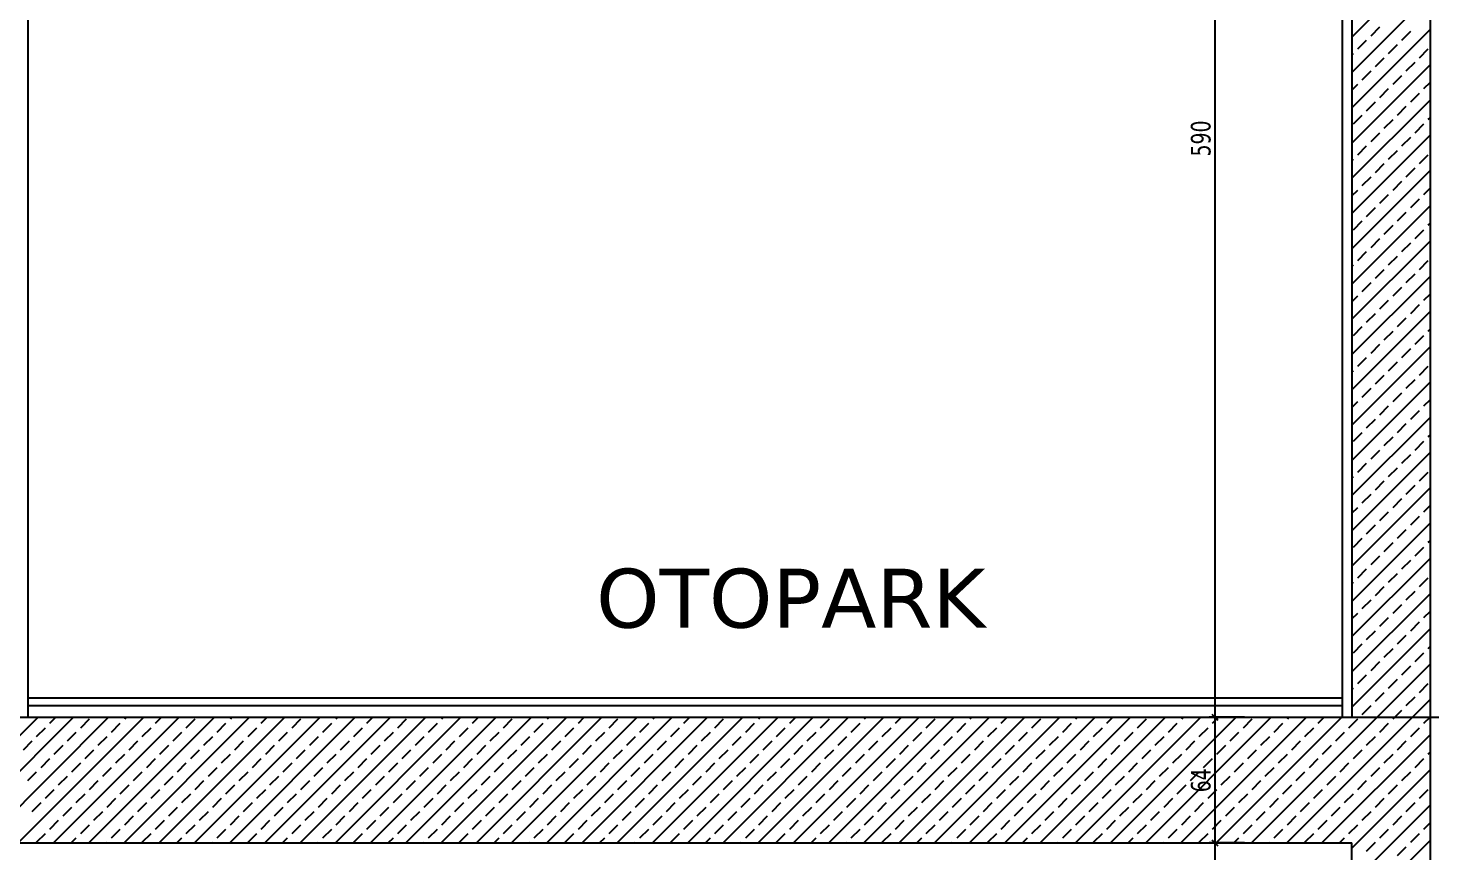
# Model space of a CAD drawing. Header units: millimetres. Extents: x 43168.9 to 43194.6, y -25545.1 to -25543.4.
# Drawn here: x 43182.7526 to 43182.8956, y -25544.6003 to -25544.5163 of the extents above; entities that cross this region are included whole.
import ezdxf
from ezdxf.enums import TextEntityAlignment as Align

# ---------------------------------------------------------------- set-up
doc = ezdxf.new("R2010")
doc.units = ezdxf.units.MM
doc.header["$LTSCALE"] = 200
doc.linetypes.add('kesit_$0$HIDDEN2', pattern=[0.1875, 0.125, -0.0625])
for name, color, linetype in [('kaplama-gnl_sgh', 30, 'Continuous'), ('kesit_$0$izd-alt_sgh', 8, 'kesit_$0$HIDDEN2'), ('kolon-b.a_sgh', 6, 'Continuous'), ('olcuic_sgh', 183, 'Continuous'), ('siva_sgh', 145, 'Continuous'), ('tarama-betonarme_sgh', 223, 'Continuous'), ('yazi-mahal_sgh', 12, 'Continuous')]:
    doc.layers.add(name, color=color, linetype=linetype)
doc.styles.add('dim', font='VERDANA.TTF', dxfattribs={"width": 0.7})
doc.styles.add('text1', font='VERDANA.TTF')

msp = doc.modelspace()

# ---------------------------------------------------------------- linework, layer by layer
at = {"color": 0, "linetype": 'ByBlock', "lineweight": -2}
for p, q in [((43182.87393, -25544.58686), (43182.87333, -25544.58626)), ((43182.87333, -25544.58626), (43182.87393, -25544.58686)), ((43182.87393, -25544.59966), (43182.87333, -25544.59906)), ((43182.87333, -25544.59906), (43182.87393, -25544.59966))]:
    msp.add_line(p, q, dxfattribs=at)
at = {"layer": 'kaplama-gnl_sgh'}
for p, q in [((43182.75264, -25544.58456), (43182.88659, -25544.58456)), ((43182.75264, -25544.58536), (43182.88659, -25544.58536))]:
    msp.add_line(p, q, dxfattribs=at)
at = {"layer": 'kesit_$0$izd-alt_sgh'}
msp.add_line((43181.05362, -25544.58656), (43183.01231, -25544.58656), dxfattribs=at)
at = {"layer": 'kolon-b.a_sgh'}
for p, q in [((43182.89559, -25544.78256), (43182.89559, -25544.46255)), ((43182.88759, -25544.46855), (43182.88759, -25544.58656)), ((43182.67564, -25544.58656), (43182.88759, -25544.58656)), ((43182.67564, -25544.59936), (43182.88759, -25544.59936)), ((43182.88759, -25544.74656), (43182.88759, -25544.59936))]:
    msp.add_line(p, q, dxfattribs=at)
at = {"layer": 'olcuic_sgh'}
for p, q in [((43182.87363, -25544.58681), (43182.87363, -25544.4683)), ((43182.87663, -25544.58656), (43182.87303, -25544.58656)), ((43182.87663, -25544.58656), (43182.87303, -25544.58656)), ((43182.87363, -25544.59961), (43182.87363, -25544.58631)), ((43182.87663, -25544.59936), (43182.87303, -25544.59936)), ((43182.87663, -25544.59936), (43182.87303, -25544.59936)), ((43182.87363, -25544.74681), (43182.87363, -25544.59911))]:
    msp.add_line(p, q, dxfattribs=at)
at = {"layer": 'siva_sgh'}
for p, q in [((43182.75264, -25544.58656), (43182.75264, -25544.46955)), ((43182.88659, -25544.46955), (43182.88659, -25544.58656))]:
    msp.add_line(p, q, dxfattribs=at)
at = {"layer": 'tarama-betonarme_sgh'}
for p, q in [((43182.88759, -25544.51727), (43182.89559, -25544.50927)), ((43182.88759, -25544.52087), (43182.89559, -25544.51286)), ((43182.88759, -25544.52446), (43182.89559, -25544.51646)), ((43182.88954, -25544.51712), (43182.89044, -25544.51622)), ((43182.89268, -25544.51757), (43182.89358, -25544.51667)), ((43182.88819, -25544.51847), (43182.88909, -25544.51757)), ((43182.89133, -25544.51892), (43182.89223, -25544.51802)), ((43182.89448, -25544.51937), (43182.89537, -25544.51847)), ((43182.88759, -25544.51907), (43182.88774, -25544.51892)), ((43182.88759, -25544.52805), (43182.89559, -25544.52005)), ((43182.88999, -25544.52027), (43182.89088, -25544.51937)), ((43182.89313, -25544.52071), (43182.89403, -25544.51982)), ((43182.88864, -25544.52161), (43182.88954, -25544.52071)), ((43182.89178, -25544.52206), (43182.89268, -25544.52116)), ((43182.88759, -25544.52266), (43182.88819, -25544.52206)), ((43182.89044, -25544.52341), (43182.89133, -25544.52251)), ((43182.89358, -25544.52386), (43182.89448, -25544.52296)), ((43182.89493, -25544.52251), (43182.89559, -25544.52185)), ((43182.88759, -25544.53164), (43182.89559, -25544.52364)), ((43182.88909, -25544.52476), (43182.88999, -25544.52386)), ((43182.89223, -25544.5252), (43182.89313, -25544.52431)), ((43182.88774, -25544.5261), (43182.88864, -25544.5252)), ((43182.89088, -25544.52655), (43182.89178, -25544.52565)), ((43182.89537, -25544.52565), (43182.89559, -25544.52544)), ((43182.88759, -25544.53524), (43182.89559, -25544.52723)), ((43182.88954, -25544.5279), (43182.89044, -25544.527)), ((43182.89403, -25544.527), (43182.89493, -25544.5261)), ((43182.88819, -25544.52925), (43182.88909, -25544.52835)), ((43182.89268, -25544.52835), (43182.89358, -25544.52745)), ((43182.88759, -25544.52985), (43182.88774, -25544.52969)), ((43182.89133, -25544.52969), (43182.89223, -25544.5288)), ((43182.89448, -25544.53014), (43182.89537, -25544.52925)), ((43182.88759, -25544.53883), (43182.89559, -25544.53083)), ((43182.88864, -25544.53239), (43182.88954, -25544.53149)), ((43182.88999, -25544.53104), (43182.89088, -25544.53014)), ((43182.89313, -25544.53149), (43182.89403, -25544.53059)), ((43182.88759, -25544.53344), (43182.88819, -25544.53284)), ((43182.89178, -25544.53284), (43182.89268, -25544.53194)), ((43182.89493, -25544.53329), (43182.89559, -25544.53262)), ((43182.88759, -25544.54242), (43182.89559, -25544.53442)), ((43182.89044, -25544.53419), (43182.89133, -25544.53329)), ((43182.89358, -25544.53463), (43182.89448, -25544.53374)), ((43182.88909, -25544.53553), (43182.88999, -25544.53463)), ((43182.89223, -25544.53598), (43182.89313, -25544.53508)), ((43182.88774, -25544.53688), (43182.88864, -25544.53598)), ((43182.89088, -25544.53733), (43182.89178, -25544.53643)), ((43182.89403, -25544.53778), (43182.89493, -25544.53688)), ((43182.89537, -25544.53643), (43182.89559, -25544.53621)), ((43182.88759, -25544.54601), (43182.89559, -25544.53801)), ((43182.88954, -25544.53868), (43182.89044, -25544.53778)), ((43182.89268, -25544.53912), (43182.89358, -25544.53823)), ((43182.88819, -25544.54002), (43182.88909, -25544.53912)), ((43182.89133, -25544.54047), (43182.89223, -25544.53957)), ((43182.89448, -25544.54092), (43182.89537, -25544.54002)), ((43182.88759, -25544.54062), (43182.88774, -25544.54047)), ((43182.88999, -25544.54182), (43182.89088, -25544.54092)), ((43182.89313, -25544.54227), (43182.89403, -25544.54137)), ((43182.88759, -25544.5496), (43182.89559, -25544.5416)), ((43182.88864, -25544.54317), (43182.88954, -25544.54227)), ((43182.89178, -25544.54361), (43182.89268, -25544.54272)), ((43182.88759, -25544.54422), (43182.88819, -25544.54361)), ((43182.89044, -25544.54496), (43182.89133, -25544.54406)), ((43182.89493, -25544.54406), (43182.89559, -25544.5434)), ((43182.88759, -25544.5532), (43182.89559, -25544.54519)), ((43182.88909, -25544.54631), (43182.88999, -25544.54541)), ((43182.89223, -25544.54676), (43182.89313, -25544.54586)), ((43182.89358, -25544.54541), (43182.89448, -25544.54451)), ((43182.88774, -25544.54766), (43182.88864, -25544.54676)), ((43182.89088, -25544.5481), (43182.89178, -25544.54721)), ((43182.89537, -25544.54721), (43182.89559, -25544.54699)), ((43182.88954, -25544.54945), (43182.89044, -25544.54855)), ((43182.89403, -25544.54855), (43182.89493, -25544.54766)), ((43182.88759, -25544.55679), (43182.89559, -25544.54879)), ((43182.88819, -25544.5508), (43182.88909, -25544.5499)), ((43182.89268, -25544.5499), (43182.89358, -25544.549)), ((43182.88759, -25544.5514), (43182.88774, -25544.55125)), ((43182.89133, -25544.55125), (43182.89223, -25544.55035)), ((43182.89448, -25544.5517), (43182.89537, -25544.5508)), ((43182.88759, -25544.56038), (43182.89559, -25544.55238)), ((43182.88999, -25544.55259), (43182.89088, -25544.5517)), ((43182.89313, -25544.55304), (43182.89403, -25544.55215)), ((43182.88759, -25544.55499), (43182.88819, -25544.55439)), ((43182.88864, -25544.55394), (43182.88954, -25544.55304)), ((43182.89178, -25544.55439), (43182.89268, -25544.55349)), ((43182.89493, -25544.55484), (43182.89559, -25544.55417)), ((43182.89044, -25544.55574), (43182.89133, -25544.55484)), ((43182.89358, -25544.55619), (43182.89448, -25544.55529)), ((43182.88759, -25544.56397), (43182.89559, -25544.55597)), ((43182.88909, -25544.55708), (43182.88999, -25544.55619)), ((43182.89223, -25544.55753), (43182.89313, -25544.55664)), ((43182.88774, -25544.55843), (43182.88864, -25544.55753)), ((43182.89088, -25544.55888), (43182.89178, -25544.55798)), ((43182.89403, -25544.55933), (43182.89493, -25544.55843)), ((43182.89537, -25544.55798), (43182.89559, -25544.55777)), ((43182.88759, -25544.56756), (43182.89559, -25544.55956)), ((43182.88954, -25544.56023), (43182.89044, -25544.55933)), ((43182.89268, -25544.56068), (43182.89358, -25544.55978)), ((43182.88819, -25544.56157), (43182.88909, -25544.56068)), ((43182.89133, -25544.56202), (43182.89223, -25544.56113)), ((43182.89448, -25544.56247), (43182.89537, -25544.56157)), ((43182.88759, -25544.56218), (43182.88774, -25544.56202)), ((43182.88999, -25544.56337), (43182.89088, -25544.56247)), ((43182.89313, -25544.56382), (43182.89403, -25544.56292)), ((43182.88759, -25544.57116), (43182.89559, -25544.56315)), ((43182.88864, -25544.56472), (43182.88954, -25544.56382)), ((43182.89178, -25544.56517), (43182.89268, -25544.56427)), ((43182.88759, -25544.56577), (43182.88819, -25544.56517)), ((43182.89044, -25544.56651), (43182.89133, -25544.56562)), ((43182.89493, -25544.56562), (43182.89559, -25544.56495)), ((43182.88759, -25544.57475), (43182.89559, -25544.56675)), ((43182.88909, -25544.56786), (43182.88999, -25544.56696)), ((43182.89358, -25544.56696), (43182.89448, -25544.56606)), ((43182.88774, -25544.56921), (43182.88864, -25544.56831)), ((43182.89223, -25544.56831), (43182.89313, -25544.56741)), ((43182.89537, -25544.56876), (43182.89559, -25544.56854)), ((43182.88954, -25544.571), (43182.89044, -25544.57011)), ((43182.89088, -25544.56966), (43182.89178, -25544.56876)), ((43182.89403, -25544.57011), (43182.89493, -25544.56921)), ((43182.88759, -25544.57834), (43182.89559, -25544.57034)), ((43182.88819, -25544.57235), (43182.88909, -25544.57145)), ((43182.89268, -25544.57145), (43182.89358, -25544.57056)), ((43182.88759, -25544.57295), (43182.88774, -25544.5728)), ((43182.89133, -25544.5728), (43182.89223, -25544.5719)), ((43182.89448, -25544.57325), (43182.89537, -25544.57235)), ((43182.88759, -25544.58193), (43182.89559, -25544.57393)), ((43182.88999, -25544.57415), (43182.89088, -25544.57325)), ((43182.89313, -25544.5746), (43182.89403, -25544.5737)), ((43182.88864, -25544.57549), (43182.88954, -25544.5746)), ((43182.89178, -25544.57594), (43182.89268, -25544.57505)), ((43182.89493, -25544.57639), (43182.89559, -25544.57573)), ((43182.88759, -25544.57654), (43182.88819, -25544.57594)), ((43182.89044, -25544.57729), (43182.89133, -25544.57639)), ((43182.89358, -25544.57774), (43182.89448, -25544.57684)), ((43182.88759, -25544.58552), (43182.89559, -25544.57752)), ((43182.88909, -25544.57864), (43182.88999, -25544.57774)), ((43182.89223, -25544.57909), (43182.89313, -25544.57819)), ((43182.88774, -25544.57998), (43182.88864, -25544.57909)), ((43182.89088, -25544.58043), (43182.89178, -25544.57954)), ((43182.89403, -25544.58088), (43182.89493, -25544.57998)), ((43182.89537, -25544.57954), (43182.89559, -25544.57932)), ((43182.87735, -25544.59936), (43182.89559, -25544.58111)), ((43182.88954, -25544.58178), (43182.89044, -25544.58088)), ((43182.89268, -25544.58223), (43182.89358, -25544.58133)), ((43182.88819, -25544.58313), (43182.88909, -25544.58223)), ((43182.89133, -25544.58358), (43182.89223, -25544.58268)), ((43182.88759, -25544.58373), (43182.88774, -25544.58358)), ((43182.88999, -25544.58492), (43182.89088, -25544.58403)), ((43182.89313, -25544.58537), (43182.89403, -25544.58447)), ((43182.89448, -25544.58403), (43182.89537, -25544.58313)), ((43182.88094, -25544.59936), (43182.89559, -25544.58471)), ((43182.88864, -25544.58627), (43182.88954, -25544.58537)), ((43182.89178, -25544.58672), (43182.89268, -25544.58582)), ((43182.74085, -25544.59936), (43182.75365, -25544.58656)), ((43182.74444, -25544.59936), (43182.75724, -25544.58656)), ((43182.74803, -25544.59936), (43182.76083, -25544.58656)), ((43182.75162, -25544.59936), (43182.76442, -25544.58656)), ((43182.75483, -25544.58717), (43182.75544, -25544.58656)), ((43182.75522, -25544.59936), (43182.76802, -25544.58656)), ((43182.75798, -25544.58762), (43182.75887, -25544.58672)), ((43182.75881, -25544.59936), (43182.77161, -25544.58656)), ((43182.76112, -25544.58807), (43182.76202, -25544.58717)), ((43182.7624, -25544.59936), (43182.7752, -25544.58656)), ((43182.76247, -25544.58672), (43182.76263, -25544.58656)), ((43182.76561, -25544.58717), (43182.76622, -25544.58656)), ((43182.76599, -25544.59936), (43182.77879, -25544.58656)), ((43182.76875, -25544.58762), (43182.76965, -25544.58672)), ((43182.76958, -25544.59936), (43182.78238, -25544.58656)), ((43182.7719, -25544.58807), (43182.77279, -25544.58717)), ((43182.77318, -25544.59936), (43182.78598, -25544.58656)), ((43182.77324, -25544.58672), (43182.7734, -25544.58656)), ((43182.77639, -25544.58717), (43182.777, -25544.58656)), ((43182.77677, -25544.59936), (43182.78957, -25544.58656)), ((43182.77953, -25544.58762), (43182.78043, -25544.58672)), ((43182.78036, -25544.59936), (43182.79316, -25544.58656)), ((43182.78267, -25544.58807), (43182.78357, -25544.58717)), ((43182.78395, -25544.59936), (43182.79675, -25544.58656)), ((43182.78402, -25544.58672), (43182.78418, -25544.58656)), ((43182.78716, -25544.58717), (43182.78777, -25544.58656)), ((43182.78754, -25544.59936), (43182.80034, -25544.58656)), ((43182.79031, -25544.58762), (43182.7912, -25544.58672)), ((43182.79114, -25544.59936), (43182.80394, -25544.58656)), ((43182.79345, -25544.58807), (43182.79435, -25544.58717)), ((43182.79473, -25544.59936), (43182.80753, -25544.58656)), ((43182.7948, -25544.58672), (43182.79496, -25544.58656)), ((43182.79794, -25544.58717), (43182.79855, -25544.58656)), ((43182.79832, -25544.59936), (43182.81112, -25544.58656)), ((43182.80108, -25544.58762), (43182.80198, -25544.58672)), ((43182.80191, -25544.59936), (43182.81471, -25544.58656)), ((43182.80422, -25544.58807), (43182.80512, -25544.58717)), ((43182.8055, -25544.59936), (43182.8183, -25544.58656)), ((43182.80557, -25544.58672), (43182.80573, -25544.58656)), ((43182.80872, -25544.58717), (43182.80932, -25544.58656)), ((43182.8091, -25544.59936), (43182.8219, -25544.58656)), ((43182.81186, -25544.58762), (43182.81276, -25544.58672)), ((43182.81269, -25544.59936), (43182.82549, -25544.58656)), ((43182.815, -25544.58807), (43182.8159, -25544.58717)), ((43182.81628, -25544.59936), (43182.82908, -25544.58656)), ((43182.81635, -25544.58672), (43182.81651, -25544.58656)), ((43182.81949, -25544.58717), (43182.8201, -25544.58656)), ((43182.81987, -25544.59936), (43182.83267, -25544.58656)), ((43182.82263, -25544.58762), (43182.82353, -25544.58672)), ((43182.82347, -25544.59936), (43182.83627, -25544.58656)), ((43182.82578, -25544.58807), (43182.82668, -25544.58717)), ((43182.82706, -25544.59936), (43182.83986, -25544.58656)), ((43182.82712, -25544.58672), (43182.82729, -25544.58656)), ((43182.83027, -25544.58717), (43182.83088, -25544.58656)), ((43182.83065, -25544.59936), (43182.84345, -25544.58656)), ((43182.83341, -25544.58762), (43182.83431, -25544.58672)), ((43182.83424, -25544.59936), (43182.84704, -25544.58656)), ((43182.83655, -25544.58807), (43182.83745, -25544.58717)), ((43182.83783, -25544.59936), (43182.85063, -25544.58656)), ((43182.8379, -25544.58672), (43182.83806, -25544.58656)), ((43182.84104, -25544.58717), (43182.84165, -25544.58656)), ((43182.84143, -25544.59936), (43182.85423, -25544.58656)), ((43182.84419, -25544.58762), (43182.84509, -25544.58672)), ((43182.84502, -25544.59936), (43182.85782, -25544.58656)), ((43182.84733, -25544.58807), (43182.84823, -25544.58717)), ((43182.84861, -25544.59936), (43182.86141, -25544.58656)), ((43182.84868, -25544.58672), (43182.84884, -25544.58656)), ((43182.85182, -25544.58717), (43182.85243, -25544.58656)), ((43182.8522, -25544.59936), (43182.865, -25544.58656)), ((43182.85496, -25544.58762), (43182.85586, -25544.58672)), ((43182.85579, -25544.59936), (43182.86859, -25544.58656)), ((43182.85811, -25544.58807), (43182.859, -25544.58717)), ((43182.85939, -25544.59936), (43182.87219, -25544.58656)), ((43182.85945, -25544.58672), (43182.85961, -25544.58656)), ((43182.8626, -25544.58717), (43182.86321, -25544.58656)), ((43182.86298, -25544.59936), (43182.87578, -25544.58656)), ((43182.86574, -25544.58762), (43182.86664, -25544.58672)), ((43182.86657, -25544.59936), (43182.87937, -25544.58656)), ((43182.86888, -25544.58807), (43182.86978, -25544.58717)), ((43182.87016, -25544.59936), (43182.88296, -25544.58656)), ((43182.87023, -25544.58672), (43182.87039, -25544.58656)), ((43182.87337, -25544.58717), (43182.87398, -25544.58656)), ((43182.87375, -25544.59936), (43182.88655, -25544.58656)), ((43182.87652, -25544.58762), (43182.87741, -25544.58672)), ((43182.87966, -25544.58807), (43182.88056, -25544.58717)), ((43182.88101, -25544.58672), (43182.88117, -25544.58656)), ((43182.88415, -25544.58717), (43182.88476, -25544.58656)), ((43182.88729, -25544.58762), (43182.88819, -25544.58672)), ((43182.89044, -25544.58807), (43182.89133, -25544.58717)), ((43182.89493, -25544.58717), (43182.89559, -25544.5865)), ((43182.75349, -25544.58852), (43182.75438, -25544.58762)), ((43182.75663, -25544.58896), (43182.75753, -25544.58807)), ((43182.75977, -25544.58941), (43182.76067, -25544.58852)), ((43182.76426, -25544.58852), (43182.76516, -25544.58762)), ((43182.76741, -25544.58896), (43182.7683, -25544.58807)), ((43182.77055, -25544.58941), (43182.77145, -25544.58852)), ((43182.77504, -25544.58852), (43182.77594, -25544.58762)), ((43182.77818, -25544.58896), (43182.77908, -25544.58807)), ((43182.78133, -25544.58941), (43182.78222, -25544.58852)), ((43182.78582, -25544.58852), (43182.78671, -25544.58762)), ((43182.78896, -25544.58896), (43182.78986, -25544.58807)), ((43182.7921, -25544.58941), (43182.793, -25544.58852)), ((43182.79659, -25544.58852), (43182.79749, -25544.58762)), ((43182.79973, -25544.58896), (43182.80063, -25544.58807)), ((43182.80288, -25544.58941), (43182.80378, -25544.58852)), ((43182.80737, -25544.58852), (43182.80827, -25544.58762)), ((43182.81051, -25544.58896), (43182.81141, -25544.58807)), ((43182.81365, -25544.58941), (43182.81455, -25544.58852)), ((43182.81814, -25544.58852), (43182.81904, -25544.58762)), ((43182.82129, -25544.58896), (43182.82219, -25544.58807)), ((43182.82443, -25544.58941), (43182.82533, -25544.58852)), ((43182.82892, -25544.58852), (43182.82982, -25544.58762)), ((43182.83206, -25544.58896), (43182.83296, -25544.58807)), ((43182.83521, -25544.58941), (43182.8361, -25544.58852)), ((43182.8397, -25544.58852), (43182.8406, -25544.58762)), ((43182.84284, -25544.58896), (43182.84374, -25544.58807)), ((43182.84598, -25544.58941), (43182.84688, -25544.58852)), ((43182.85047, -25544.58852), (43182.85137, -25544.58762)), ((43182.85362, -25544.58896), (43182.85451, -25544.58807)), ((43182.85676, -25544.58941), (43182.85766, -25544.58852)), ((43182.86125, -25544.58852), (43182.86215, -25544.58762)), ((43182.86439, -25544.58896), (43182.86529, -25544.58807)), ((43182.86754, -25544.58941), (43182.86843, -25544.58852)), ((43182.87203, -25544.58852), (43182.87292, -25544.58762)), ((43182.87517, -25544.58896), (43182.87607, -25544.58807)), ((43182.87831, -25544.58941), (43182.87921, -25544.58852)), ((43182.8828, -25544.58852), (43182.8837, -25544.58762)), ((43182.88453, -25544.59936), (43182.89559, -25544.5883)), ((43182.88595, -25544.58896), (43182.88684, -25544.58807)), ((43182.88909, -25544.58941), (43182.88999, -25544.58852)), ((43182.89358, -25544.58852), (43182.89448, -25544.58762)), ((43182.75214, -25544.58986), (43182.75304, -25544.58896)), ((43182.75528, -25544.59031), (43182.75618, -25544.58941)), ((43182.75843, -25544.59076), (43182.75932, -25544.58986)), ((43182.76292, -25544.58986), (43182.76381, -25544.58896)), ((43182.76606, -25544.59031), (43182.76696, -25544.58941)), ((43182.7692, -25544.59076), (43182.7701, -25544.58986)), ((43182.77369, -25544.58986), (43182.77459, -25544.58896)), ((43182.77684, -25544.59031), (43182.77773, -25544.58941)), ((43182.77998, -25544.59076), (43182.78088, -25544.58986)), ((43182.78447, -25544.58986), (43182.78537, -25544.58896)), ((43182.78761, -25544.59031), (43182.78851, -25544.58941)), ((43182.79075, -25544.59076), (43182.79165, -25544.58986)), ((43182.79524, -25544.58986), (43182.79614, -25544.58896)), ((43182.79839, -25544.59031), (43182.79929, -25544.58941)), ((43182.80153, -25544.59076), (43182.80243, -25544.58986)), ((43182.80602, -25544.58986), (43182.80692, -25544.58896)), ((43182.80916, -25544.59031), (43182.81006, -25544.58941)), ((43182.81231, -25544.59076), (43182.81321, -25544.58986)), ((43182.8168, -25544.58986), (43182.8177, -25544.58896)), ((43182.81994, -25544.59031), (43182.82084, -25544.58941)), ((43182.82308, -25544.59076), (43182.82398, -25544.58986)), ((43182.82757, -25544.58986), (43182.82847, -25544.58896)), ((43182.83072, -25544.59031), (43182.83161, -25544.58941)), ((43182.83386, -25544.59076), (43182.83476, -25544.58986)), ((43182.83835, -25544.58986), (43182.83925, -25544.58896)), ((43182.84149, -25544.59031), (43182.84239, -25544.58941)), ((43182.84464, -25544.59076), (43182.84553, -25544.58986)), ((43182.84913, -25544.58986), (43182.85002, -25544.58896)), ((43182.85227, -25544.59031), (43182.85317, -25544.58941)), ((43182.85541, -25544.59076), (43182.85631, -25544.58986)), ((43182.8599, -25544.58986), (43182.8608, -25544.58896)), ((43182.86305, -25544.59031), (43182.86394, -25544.58941)), ((43182.86619, -25544.59076), (43182.86709, -25544.58986)), ((43182.87068, -25544.58986), (43182.87158, -25544.58896)), ((43182.87382, -25544.59031), (43182.87472, -25544.58941)), ((43182.87697, -25544.59076), (43182.87786, -25544.58986)), ((43182.88146, -25544.58986), (43182.88235, -25544.58896)), ((43182.8846, -25544.59031), (43182.8855, -25544.58941)), ((43182.88774, -25544.59076), (43182.88864, -25544.58986)), ((43182.89223, -25544.58986), (43182.89313, -25544.58896)), ((43182.89537, -25544.59031), (43182.89559, -25544.5901)), ((43182.75394, -25544.59166), (43182.75483, -25544.59076)), ((43182.75708, -25544.59211), (43182.75798, -25544.59121)), ((43182.76157, -25544.59121), (43182.76247, -25544.59031)), ((43182.76471, -25544.59166), (43182.76561, -25544.59076)), ((43182.76785, -25544.59211), (43182.76875, -25544.59121)), ((43182.77235, -25544.59121), (43182.77324, -25544.59031)), ((43182.77549, -25544.59166), (43182.77639, -25544.59076)), ((43182.77863, -25544.59211), (43182.77953, -25544.59121)), ((43182.78312, -25544.59121), (43182.78402, -25544.59031)), ((43182.78626, -25544.59166), (43182.78716, -25544.59076)), ((43182.78941, -25544.59211), (43182.79031, -25544.59121)), ((43182.7939, -25544.59121), (43182.7948, -25544.59031)), ((43182.79704, -25544.59166), (43182.79794, -25544.59076)), ((43182.80018, -25544.59211), (43182.80108, -25544.59121)), ((43182.80467, -25544.59121), (43182.80557, -25544.59031)), ((43182.80782, -25544.59166), (43182.80872, -25544.59076)), ((43182.81096, -25544.59211), (43182.81186, -25544.59121)), ((43182.81545, -25544.59121), (43182.81635, -25544.59031)), ((43182.81859, -25544.59166), (43182.81949, -25544.59076)), ((43182.82174, -25544.59211), (43182.82263, -25544.59121)), ((43182.82623, -25544.59121), (43182.82712, -25544.59031)), ((43182.82937, -25544.59166), (43182.83027, -25544.59076)), ((43182.83251, -25544.59211), (43182.83341, -25544.59121)), ((43182.837, -25544.59121), (43182.8379, -25544.59031)), ((43182.84015, -25544.59166), (43182.84104, -25544.59076)), ((43182.84329, -25544.59211), (43182.84419, -25544.59121)), ((43182.84778, -25544.59121), (43182.84868, -25544.59031)), ((43182.85092, -25544.59166), (43182.85182, -25544.59076)), ((43182.85407, -25544.59211), (43182.85496, -25544.59121)), ((43182.85856, -25544.59121), (43182.85945, -25544.59031)), ((43182.8617, -25544.59166), (43182.8626, -25544.59076)), ((43182.86484, -25544.59211), (43182.86574, -25544.59121)), ((43182.86933, -25544.59121), (43182.87023, -25544.59031)), ((43182.87247, -25544.59166), (43182.87337, -25544.59076)), ((43182.87562, -25544.59211), (43182.87652, -25544.59121)), ((43182.88011, -25544.59121), (43182.88101, -25544.59031)), ((43182.88325, -25544.59166), (43182.88415, -25544.59076)), ((43182.88639, -25544.59211), (43182.88729, -25544.59121)), ((43182.89088, -25544.59121), (43182.89178, -25544.59031)), ((43182.89403, -25544.59166), (43182.89493, -25544.59076)), ((43182.75259, -25544.59301), (43182.75349, -25544.59211)), ((43182.75573, -25544.59345), (43182.75663, -25544.59256)), ((43182.75887, -25544.5939), (43182.75977, -25544.59301)), ((43182.76022, -25544.59256), (43182.76112, -25544.59166)), ((43182.76336, -25544.59301), (43182.76426, -25544.59211)), ((43182.76651, -25544.59345), (43182.76741, -25544.59256)), ((43182.76965, -25544.5939), (43182.77055, -25544.59301)), ((43182.771, -25544.59256), (43182.7719, -25544.59166)), ((43182.77414, -25544.59301), (43182.77504, -25544.59211)), ((43182.77728, -25544.59345), (43182.77818, -25544.59256)), ((43182.78043, -25544.5939), (43182.78133, -25544.59301)), ((43182.78177, -25544.59256), (43182.78267, -25544.59166)), ((43182.78492, -25544.59301), (43182.78582, -25544.59211)), ((43182.78806, -25544.59345), (43182.78896, -25544.59256)), ((43182.7912, -25544.5939), (43182.7921, -25544.59301)), ((43182.79255, -25544.59256), (43182.79345, -25544.59166)), ((43182.79569, -25544.59301), (43182.79659, -25544.59211)), ((43182.79884, -25544.59345), (43182.79973, -25544.59256)), ((43182.80198, -25544.5939), (43182.80288, -25544.59301)), ((43182.80333, -25544.59256), (43182.80422, -25544.59166)), ((43182.80647, -25544.59301), (43182.80737, -25544.59211)), ((43182.80961, -25544.59345), (43182.81051, -25544.59256)), ((43182.81276, -25544.5939), (43182.81365, -25544.59301)), ((43182.8141, -25544.59256), (43182.815, -25544.59166)), ((43182.81725, -25544.59301), (43182.81814, -25544.59211)), ((43182.82039, -25544.59345), (43182.82129, -25544.59256)), ((43182.82353, -25544.5939), (43182.82443, -25544.59301)), ((43182.82488, -25544.59256), (43182.82578, -25544.59166)), ((43182.82802, -25544.59301), (43182.82892, -25544.59211)), ((43182.83117, -25544.59345), (43182.83206, -25544.59256)), ((43182.83431, -25544.5939), (43182.83521, -25544.59301)), ((43182.83566, -25544.59256), (43182.83655, -25544.59166)), ((43182.8388, -25544.59301), (43182.8397, -25544.59211)), ((43182.84194, -25544.59345), (43182.84284, -25544.59256)), ((43182.84509, -25544.5939), (43182.84598, -25544.59301)), ((43182.84643, -25544.59256), (43182.84733, -25544.59166)), ((43182.84958, -25544.59301), (43182.85047, -25544.59211)), ((43182.85272, -25544.59345), (43182.85362, -25544.59256)), ((43182.85586, -25544.5939), (43182.85676, -25544.59301)), ((43182.85721, -25544.59256), (43182.85811, -25544.59166)), ((43182.86035, -25544.59301), (43182.86125, -25544.59211)), ((43182.86349, -25544.59345), (43182.86439, -25544.59256)), ((43182.86664, -25544.5939), (43182.86754, -25544.59301)), ((43182.86798, -25544.59256), (43182.86888, -25544.59166)), ((43182.87113, -25544.59301), (43182.87203, -25544.59211)), ((43182.87427, -25544.59345), (43182.87517, -25544.59256)), ((43182.87741, -25544.5939), (43182.87831, -25544.59301)), ((43182.87876, -25544.59256), (43182.87966, -25544.59166)), ((43182.8819, -25544.59301), (43182.8828, -25544.59211)), ((43182.88505, -25544.59345), (43182.88595, -25544.59256)), ((43182.88759, -25544.59989), (43182.89559, -25544.59189)), ((43182.88819, -25544.5939), (43182.88909, -25544.59301)), ((43182.88954, -25544.59256), (43182.89044, -25544.59166)), ((43182.89268, -25544.59301), (43182.89358, -25544.59211)), ((43182.75438, -25544.5948), (43182.75528, -25544.5939)), ((43182.75753, -25544.59525), (43182.75843, -25544.59435)), ((43182.76202, -25544.59435), (43182.76292, -25544.59345)), ((43182.76516, -25544.5948), (43182.76606, -25544.5939)), ((43182.7683, -25544.59525), (43182.7692, -25544.59435)), ((43182.77279, -25544.59435), (43182.77369, -25544.59345)), ((43182.77594, -25544.5948), (43182.77684, -25544.5939)), ((43182.77908, -25544.59525), (43182.77998, -25544.59435)), ((43182.78357, -25544.59435), (43182.78447, -25544.59345)), ((43182.78671, -25544.5948), (43182.78761, -25544.5939)), ((43182.78986, -25544.59525), (43182.79075, -25544.59435)), ((43182.79435, -25544.59435), (43182.79524, -25544.59345)), ((43182.79749, -25544.5948), (43182.79839, -25544.5939)), ((43182.80063, -25544.59525), (43182.80153, -25544.59435)), ((43182.80512, -25544.59435), (43182.80602, -25544.59345)), ((43182.80827, -25544.5948), (43182.80916, -25544.5939)), ((43182.81141, -25544.59525), (43182.81231, -25544.59435)), ((43182.8159, -25544.59435), (43182.8168, -25544.59345)), ((43182.81904, -25544.5948), (43182.81994, -25544.5939)), ((43182.82219, -25544.59525), (43182.82308, -25544.59435)), ((43182.82668, -25544.59435), (43182.82757, -25544.59345)), ((43182.82982, -25544.5948), (43182.83072, -25544.5939)), ((43182.83296, -25544.59525), (43182.83386, -25544.59435)), ((43182.83745, -25544.59435), (43182.83835, -25544.59345)), ((43182.8406, -25544.5948), (43182.84149, -25544.5939)), ((43182.84374, -25544.59525), (43182.84464, -25544.59435)), ((43182.84823, -25544.59435), (43182.84913, -25544.59345)), ((43182.85137, -25544.5948), (43182.85227, -25544.5939)), ((43182.85451, -25544.59525), (43182.85541, -25544.59435)), ((43182.859, -25544.59435), (43182.8599, -25544.59345)), ((43182.86215, -25544.5948), (43182.86305, -25544.5939)), ((43182.86529, -25544.59525), (43182.86619, -25544.59435)), ((43182.86978, -25544.59435), (43182.87068, -25544.59345)), ((43182.87292, -25544.5948), (43182.87382, -25544.5939)), ((43182.87607, -25544.59525), (43182.87697, -25544.59435)), ((43182.88056, -25544.59435), (43182.88146, -25544.59345)), ((43182.8837, -25544.5948), (43182.8846, -25544.5939)), ((43182.88684, -25544.59525), (43182.88774, -25544.59435)), ((43182.89133, -25544.59435), (43182.89223, -25544.59345)), ((43182.89448, -25544.5948), (43182.89537, -25544.5939)), ((43182.75304, -25544.59615), (43182.75394, -25544.59525)), ((43182.75618, -25544.5966), (43182.75708, -25544.5957)), ((43182.76067, -25544.5957), (43182.76157, -25544.5948)), ((43182.76381, -25544.59615), (43182.76471, -25544.59525)), ((43182.76696, -25544.5966), (43182.76785, -25544.5957)), ((43182.77145, -25544.5957), (43182.77235, -25544.5948)), ((43182.77459, -25544.59615), (43182.77549, -25544.59525)), ((43182.77773, -25544.5966), (43182.77863, -25544.5957)), ((43182.78222, -25544.5957), (43182.78312, -25544.5948)), ((43182.78537, -25544.59615), (43182.78626, -25544.59525)), ((43182.78851, -25544.5966), (43182.78941, -25544.5957)), ((43182.793, -25544.5957), (43182.7939, -25544.5948)), ((43182.79614, -25544.59615), (43182.79704, -25544.59525)), ((43182.79929, -25544.5966), (43182.80018, -25544.5957)), ((43182.80378, -25544.5957), (43182.80467, -25544.5948)), ((43182.80692, -25544.59615), (43182.80782, -25544.59525)), ((43182.81006, -25544.5966), (43182.81096, -25544.5957)), ((43182.81455, -25544.5957), (43182.81545, -25544.5948)), ((43182.8177, -25544.59615), (43182.81859, -25544.59525)), ((43182.82084, -25544.5966), (43182.82174, -25544.5957)), ((43182.82533, -25544.5957), (43182.82623, -25544.5948)), ((43182.82847, -25544.59615), (43182.82937, -25544.59525)), ((43182.83161, -25544.5966), (43182.83251, -25544.5957)), ((43182.8361, -25544.5957), (43182.837, -25544.5948)), ((43182.83925, -25544.59615), (43182.84015, -25544.59525)), ((43182.84239, -25544.5966), (43182.84329, -25544.5957)), ((43182.84688, -25544.5957), (43182.84778, -25544.5948)), ((43182.85002, -25544.59615), (43182.85092, -25544.59525)), ((43182.85317, -25544.5966), (43182.85407, -25544.5957)), ((43182.85766, -25544.5957), (43182.85856, -25544.5948)), ((43182.8608, -25544.59615), (43182.8617, -25544.59525)), ((43182.86394, -25544.5966), (43182.86484, -25544.5957)), ((43182.86843, -25544.5957), (43182.86933, -25544.5948)), ((43182.87158, -25544.59615), (43182.87247, -25544.59525)), ((43182.87472, -25544.5966), (43182.87562, -25544.5957)), ((43182.87921, -25544.5957), (43182.88011, -25544.5948)), ((43182.88235, -25544.59615), (43182.88325, -25544.59525)), ((43182.8855, -25544.5966), (43182.88639, -25544.5957)), ((43182.88759, -25544.60348), (43182.89559, -25544.59548)), ((43182.88999, -25544.5957), (43182.89088, -25544.5948)), ((43182.89313, -25544.59615), (43182.89403, -25544.59525)), ((43182.75483, -25544.59794), (43182.75573, -25544.59705)), ((43182.75932, -25544.59705), (43182.76022, -25544.59615)), ((43182.76247, -25544.5975), (43182.76336, -25544.5966)), ((43182.76561, -25544.59794), (43182.76651, -25544.59705)), ((43182.7701, -25544.59705), (43182.771, -25544.59615)), ((43182.77324, -25544.5975), (43182.77414, -25544.5966)), ((43182.77639, -25544.59794), (43182.77728, -25544.59705)), ((43182.78088, -25544.59705), (43182.78177, -25544.59615)), ((43182.78402, -25544.5975), (43182.78492, -25544.5966)), ((43182.78716, -25544.59794), (43182.78806, -25544.59705)), ((43182.79165, -25544.59705), (43182.79255, -25544.59615)), ((43182.7948, -25544.5975), (43182.79569, -25544.5966)), ((43182.79794, -25544.59794), (43182.79884, -25544.59705)), ((43182.80243, -25544.59705), (43182.80333, -25544.59615)), ((43182.80557, -25544.5975), (43182.80647, -25544.5966)), ((43182.80872, -25544.59794), (43182.80961, -25544.59705)), ((43182.81321, -25544.59705), (43182.8141, -25544.59615)), ((43182.81635, -25544.5975), (43182.81725, -25544.5966)), ((43182.81949, -25544.59794), (43182.82039, -25544.59705)), ((43182.82398, -25544.59705), (43182.82488, -25544.59615)), ((43182.82712, -25544.5975), (43182.82802, -25544.5966)), ((43182.83027, -25544.59794), (43182.83117, -25544.59705)), ((43182.83476, -25544.59705), (43182.83566, -25544.59615)), ((43182.8379, -25544.5975), (43182.8388, -25544.5966)), ((43182.84104, -25544.59794), (43182.84194, -25544.59705)), ((43182.84553, -25544.59705), (43182.84643, -25544.59615)), ((43182.84868, -25544.5975), (43182.84958, -25544.5966)), ((43182.85182, -25544.59794), (43182.85272, -25544.59705)), ((43182.85631, -25544.59705), (43182.85721, -25544.59615)), ((43182.85945, -25544.5975), (43182.86035, -25544.5966)), ((43182.8626, -25544.59794), (43182.86349, -25544.59705)), ((43182.86709, -25544.59705), (43182.86798, -25544.59615)), ((43182.87023, -25544.5975), (43182.87113, -25544.5966)), ((43182.87337, -25544.59794), (43182.87427, -25544.59705)), ((43182.87786, -25544.59705), (43182.87876, -25544.59615)), ((43182.88101, -25544.5975), (43182.8819, -25544.5966)), ((43182.88415, -25544.59794), (43182.88505, -25544.59705)), ((43182.88864, -25544.59705), (43182.88954, -25544.59615)), ((43182.89178, -25544.5975), (43182.89268, -25544.5966)), ((43182.89493, -25544.59794), (43182.89559, -25544.59728)), ((43182.75349, -25544.59929), (43182.75438, -25544.59839)), ((43182.75798, -25544.59839), (43182.75887, -25544.5975)), ((43182.76112, -25544.59884), (43182.76202, -25544.59794)), ((43182.76426, -25544.59929), (43182.76516, -25544.59839)), ((43182.76875, -25544.59839), (43182.76965, -25544.5975)), ((43182.7719, -25544.59884), (43182.77279, -25544.59794)), ((43182.77504, -25544.59929), (43182.77594, -25544.59839)), ((43182.77953, -25544.59839), (43182.78043, -25544.5975)), ((43182.78267, -25544.59884), (43182.78357, -25544.59794)), ((43182.78582, -25544.59929), (43182.78671, -25544.59839)), ((43182.79031, -25544.59839), (43182.7912, -25544.5975)), ((43182.79345, -25544.59884), (43182.79435, -25544.59794)), ((43182.79659, -25544.59929), (43182.79749, -25544.59839)), ((43182.80108, -25544.59839), (43182.80198, -25544.5975)), ((43182.80422, -25544.59884), (43182.80512, -25544.59794)), ((43182.80737, -25544.59929), (43182.80827, -25544.59839)), ((43182.81186, -25544.59839), (43182.81276, -25544.5975)), ((43182.815, -25544.59884), (43182.8159, -25544.59794)), ((43182.81814, -25544.59929), (43182.81904, -25544.59839)), ((43182.82263, -25544.59839), (43182.82353, -25544.5975)), ((43182.82578, -25544.59884), (43182.82668, -25544.59794)), ((43182.82892, -25544.59929), (43182.82982, -25544.59839)), ((43182.83341, -25544.59839), (43182.83431, -25544.5975)), ((43182.83655, -25544.59884), (43182.83745, -25544.59794)), ((43182.8397, -25544.59929), (43182.8406, -25544.59839)), ((43182.84419, -25544.59839), (43182.84509, -25544.5975)), ((43182.84733, -25544.59884), (43182.84823, -25544.59794)), ((43182.85047, -25544.59929), (43182.85137, -25544.59839)), ((43182.85496, -25544.59839), (43182.85586, -25544.5975)), ((43182.85811, -25544.59884), (43182.859, -25544.59794)), ((43182.86125, -25544.59929), (43182.86215, -25544.59839)), ((43182.86574, -25544.59839), (43182.86664, -25544.5975)), ((43182.86888, -25544.59884), (43182.86978, -25544.59794)), ((43182.87203, -25544.59929), (43182.87292, -25544.59839)), ((43182.87652, -25544.59839), (43182.87741, -25544.5975)), ((43182.87966, -25544.59884), (43182.88056, -25544.59794)), ((43182.8828, -25544.59929), (43182.8837, -25544.59839)), ((43182.88729, -25544.59839), (43182.88819, -25544.5975)), ((43182.89044, -25544.59884), (43182.89133, -25544.59794)), ((43182.89358, -25544.59929), (43182.89448, -25544.59839)), ((43182.75701, -25544.59936), (43182.75753, -25544.59884)), ((43182.7606, -25544.59936), (43182.76067, -25544.59929)), ((43182.76779, -25544.59936), (43182.7683, -25544.59884)), ((43182.77138, -25544.59936), (43182.77145, -25544.59929)), ((43182.77856, -25544.59936), (43182.77908, -25544.59884)), ((43182.78216, -25544.59936), (43182.78222, -25544.59929)), ((43182.78934, -25544.59936), (43182.78986, -25544.59884)), ((43182.79293, -25544.59936), (43182.793, -25544.59929)), ((43182.80012, -25544.59936), (43182.80063, -25544.59884)), ((43182.80371, -25544.59936), (43182.80378, -25544.59929)), ((43182.81089, -25544.59936), (43182.81141, -25544.59884)), ((43182.81449, -25544.59936), (43182.81455, -25544.59929)), ((43182.82167, -25544.59936), (43182.82219, -25544.59884)), ((43182.82526, -25544.59936), (43182.82533, -25544.59929)), ((43182.83245, -25544.59936), (43182.83296, -25544.59884)), ((43182.83604, -25544.59936), (43182.8361, -25544.59929)), ((43182.84322, -25544.59936), (43182.84374, -25544.59884)), ((43182.84681, -25544.59936), (43182.84688, -25544.59929)), ((43182.854, -25544.59936), (43182.85451, -25544.59884)), ((43182.85759, -25544.59936), (43182.85766, -25544.59929)), ((43182.86477, -25544.59936), (43182.86529, -25544.59884)), ((43182.86837, -25544.59936), (43182.86843, -25544.59929)), ((43182.87555, -25544.59936), (43182.87607, -25544.59884)), ((43182.87914, -25544.59936), (43182.87921, -25544.59929)), ((43182.88633, -25544.59936), (43182.88684, -25544.59884)), ((43182.88759, -25544.60708), (43182.89559, -25544.59908)), ((43182.88909, -25544.60019), (43182.88999, -25544.59929)), ((43182.89223, -25544.60064), (43182.89313, -25544.59974))]:
    msp.add_line(p, q, dxfattribs=at)

# ---------------------------------------------------------------- texts
at = {"layer": 'olcuic_sgh', "color": 2, "style": 'dim', "width": 0.7}
for s, p in [('590', (43182.87317, -25544.52942)), ('64', (43182.87317, -25544.5942))]:
    msp.add_text(s, height=0.002, rotation=90, dxfattribs=at).set_placement(p)
at = {"layer": 'yazi-mahal_sgh', "style": 'text1'}
msp.add_text('OTOPARK', height=0.006, dxfattribs=at).set_placement((43182.85022, -25544.57742), align=Align.RIGHT)

doc.saveas('drawing.dxf')
